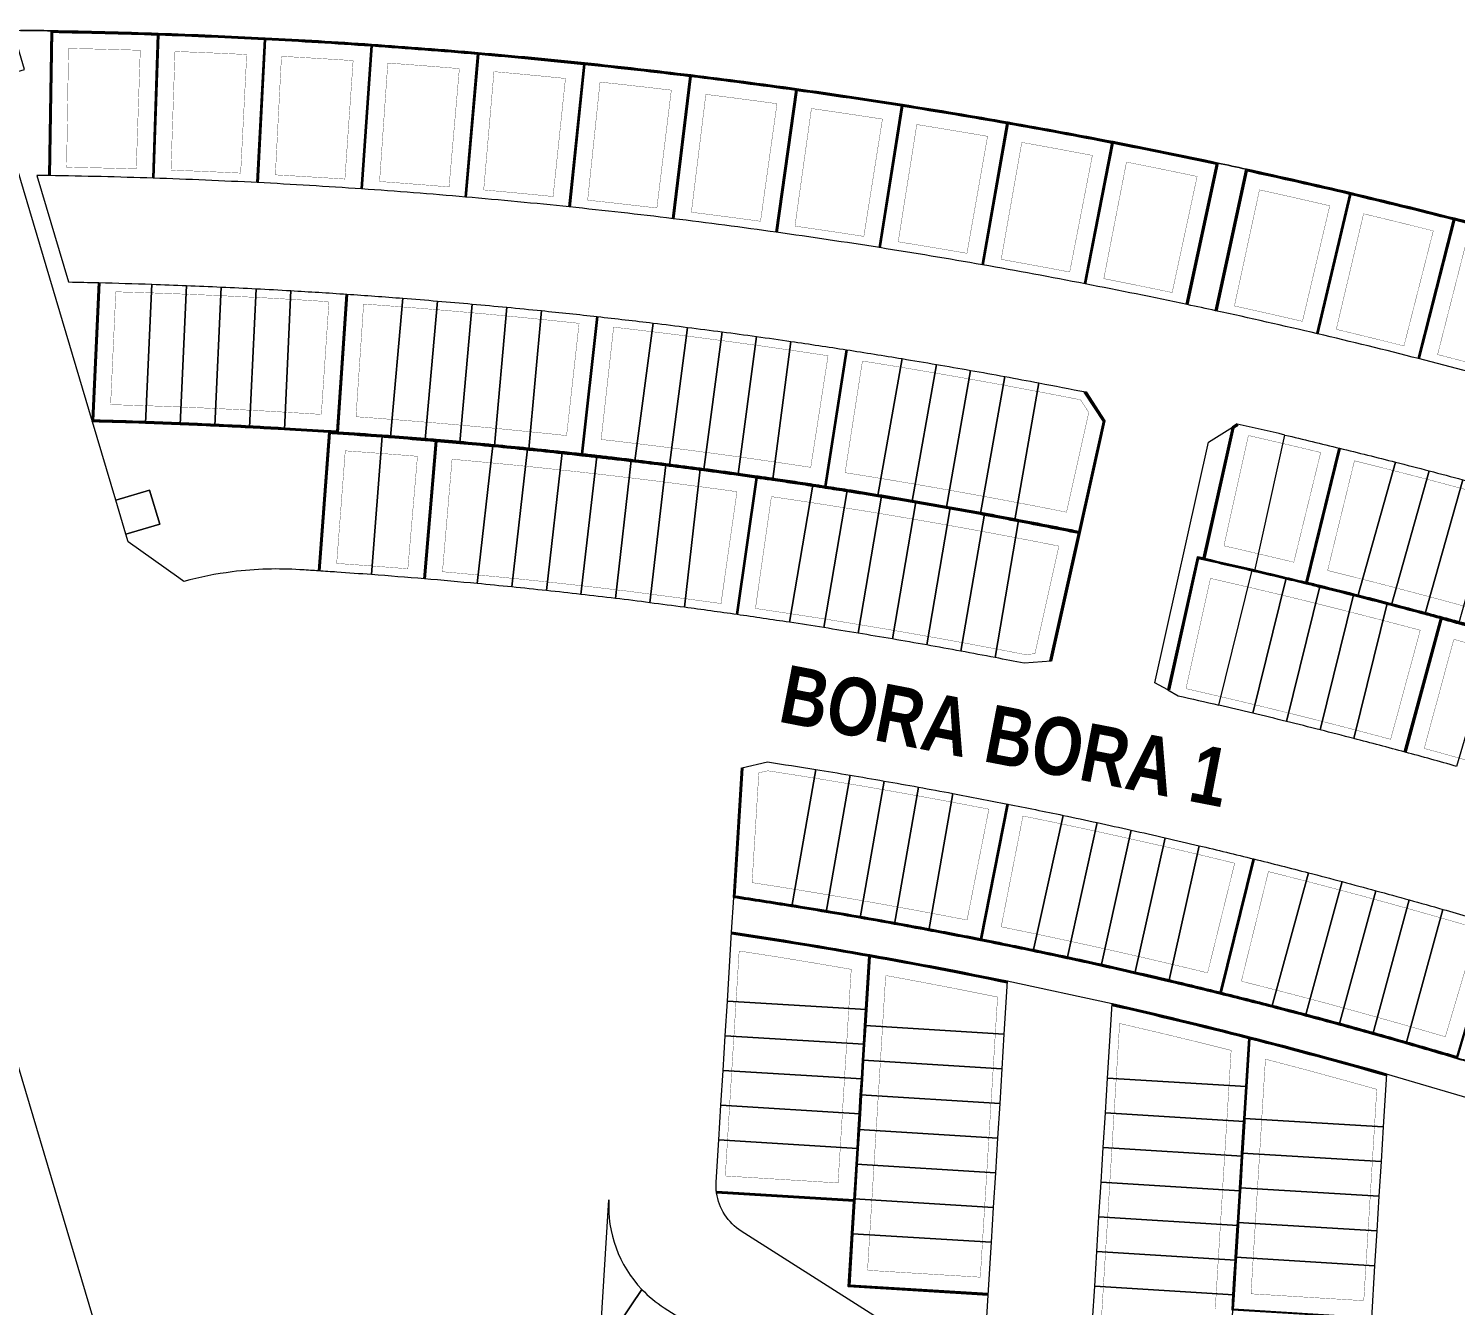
# Model space of a CAD drawing. Header units: centimetres. Extents: x -6122352 to 7132207, y -1694241 to 1947892.
# Drawn here: x 862755 to 1109007, y -446315 to -225873 of the extents above; entities that cross this region are included whole.
import ezdxf

# ---------------------------------------------------------------- set-up
doc = ezdxf.new("R2010")
doc.units = ezdxf.units.CM
doc.header["$MEASUREMENT"] = 0
doc.linetypes.add('XR-AR-END-SETTING OUT PLAN$0$23261-XR-AR-SI-GF$0$HIDDEN', pattern=[0.375, 0.25, -0.125])
for name, color, linetype, lineweight, true_color in [('08-Compound Wall-2', 6, 'Continuous', 25, 0xff00ff), ('23585-XR-AR-DAMAC PLOT LIMITS$0$1-End units', 7, 'Continuous', 5, 0xf8991e), ('23585-XR-AR-DAMAC PLOT LIMITS$0$1-Open Space', 7, 'Continuous', 5, 0x90cf5a), ('23585-XR-AR-DAMAC PLOT LIMITS$0$1-Utility', 7, 'Continuous', 5, 0x8db1ff)]:
    doc.layers.add(name, color=color, linetype=linetype, lineweight=lineweight, true_color=true_color)
for name, color, linetype, lineweight in [('23585-XR-AR-BOUNDARY WALLS AND SETBACKS$0$A-ANNO-TEXT', 3, 'Continuous', 25), ('23585-XR-AR-DAMAC PLOT LIMITS$0$1-LV3', 231, 'Continuous', 5), ('23585-XR-AR-DAMAC PLOT LIMITS$0$1-Mid units', 41, 'Continuous', 5), ('23585-XR-AR-DAMAC PLOT LIMITS$0$1-Retail', 10, 'Continuous', 5), ('A-ANNO-TEXT', 3, 'Continuous', 25)]:
    doc.layers.add(name, color=color, linetype=linetype, lineweight=lineweight)
for name, color, linetype in [('23585-XR-AR-BOUNDARY WALLS AND SETBACKS$0$cluster name', 2, 'Continuous'), ('23585-XR-AR-BOUNDARY WALLS AND SETBACKS$0$setback', 7, 'XR-AR-END-SETTING OUT PLAN$0$23261-XR-AR-SI-GF$0$HIDDEN'), ('@MI-REF LAYER', 7, 'Continuous')]:
    doc.layers.add(name, color=color, linetype=linetype)
doc.styles.add('23585-XR-AR-BOUNDARY WALLS AND SETBACKS$0$Arial', font='arialbd.ttf')

# ---------------------------------------------------------------- blocks, each defined once
blk = doc.blocks.new('23585-XR-AR-BOUNDARY WALLS AND SETBACKS$0$A$Cfa569a08')
at = {"layer": '23585-XR-AR-BOUNDARY WALLS AND SETBACKS$0$cluster name', "style": '23585-XR-AR-BOUNDARY WALLS AND SETBACKS$0$Arial', "width": 0.8}
blk.add_text('BORA BORA 1', height=10, rotation=36.5671, dxfattribs=at).set_placement((497316.43, 2769394.95))
blk = doc.blocks.new('23585-XR-AR-BOUNDARY WALLS AND SETBACKS')
at = {"layer": '08-Compound Wall-2'}
for points in [[(497331.37, 2769539.82, -0.004389), (497346.88, 2769549.79)], [(497345.15, 2769518.96), (497331.56, 2769539.71, -0.004342), (497346.9, 2769549.57), (497360.12, 2769528.58)], [(497316.03, 2769529.59, -0.004389), (497331.37, 2769539.82)], [(497330.17, 2769508.97), (497316.23, 2769529.48, -0.004342), (497331.39, 2769539.6), (497344.98, 2769518.85)], [(497315.3, 2769498.66), (497300.83, 2769519.05, -0.004404), (497316.03, 2769529.59)], [(497315.46, 2769498.78), (497301.11, 2769519, -0.004332), (497316.06, 2769529.37), (497330.01, 2769508.86)], [(497383.76, 2769521.69), (497396.17, 2769501.27, 0.000634), (497394.05, 2769499.97, 0.001526), (497388.93, 2769496.83), (497388.39, 2769496.49, 0.001526), (497383.3, 2769493.31, 0.000784), (497380.7, 2769491.67, 0.000742), (497378.23, 2769490.1, 0.001526), (497373.18, 2769486.86), (497372.54, 2769486.44, 0.001332), (497368.15, 2769483.58), (497367.51, 2769483.17, 0.001526), (497362.5, 2769479.86, 0.000578), (497360.61, 2769478.6), (497347.33, 2769498.47)], [(497281.78, 2769505.28, -0.004404), (497296.75, 2769516.15), (497311.22, 2769495.77)], [(497296.74, 2769485.24), (497281.98, 2769505.18, -0.004332), (497296.7, 2769515.87), (497311.06, 2769495.65)], [(497393.68, 2769471.36), (497380.89, 2769491.55, -0.000758), (497383.41, 2769493.14, -0.001526), (497388.5, 2769496.32), (497389.04, 2769496.66, -0.001526), (497394.15, 2769499.8, -0.000659), (497396.36, 2769501.15, -0.000867), (497399.28, 2769502.91, -0.001468), (497404.23, 2769505.88), (497404.43, 2769506, -0.001468), (497409.4, 2769508.93), (497409.59, 2769509.05, -0.001468), (497414.58, 2769511.95, -0.00101), (497418.02, 2769513.93), (497429.77, 2769493.12)], [(497267.06, 2769494.18, -0.004389), (497281.78, 2769505.28)], [(497282.37, 2769474.41), (497267.26, 2769494.08, -0.004342), (497281.82, 2769505.06), (497296.58, 2769485.13)], [(497332.44, 2769488.15), (497332.28, 2769487.28), (497345.55, 2769468.33, -0.002162), (497352.55, 2769473.15), (497352.92, 2769473.41, -0.001412), (497357.52, 2769476.52, -0.000897), (497360.45, 2769478.49), (497347.17, 2769498.36)], [(497252.54, 2769482.82, -0.004389), (497267.06, 2769494.18)], [(497268.19, 2769463.32), (497252.74, 2769482.72, -0.004342), (497267.1, 2769493.96), (497282.21, 2769474.29)], [(497393.51, 2769471.25), (497380.72, 2769491.44, 0.000717), (497378.34, 2769489.93, 0.001526), (497373.29, 2769486.69), (497372.65, 2769486.27, 0.001332), (497368.26, 2769483.42), (497367.62, 2769483, 0.001526), (497362.62, 2769479.69, 0.000604), (497360.64, 2769478.38, 0.000922), (497357.63, 2769476.36, 0.001412), (497353.03, 2769473.24), (497352.66, 2769472.99, 0.002213), (497345.5, 2769468.05), (497344.81, 2769467.57), (497358.18, 2769448.47)], [(497238.21, 2769471.21, -0.004389), (497252.54, 2769482.82)], [(497254.2, 2769451.99), (497238.42, 2769471.12, -0.004342), (497252.58, 2769482.6), (497268.03, 2769463.2)], [(497446.49, 2769446.87, 0.002512), (497438.62, 2769442.2, 0.002512), (497430.79, 2769437.46, 0.001647), (497425.69, 2769434.31, 0.001647), (497420.6, 2769431.12, 0.001647), (497415.54, 2769427.9, 0.001647), (497410.5, 2769424.65, 0.002526), (497402.81, 2769419.59, 0.002512), (497395.21, 2769414.49, 0.001647), (497390.26, 2769411.1, 0.001647), (497385.33, 2769407.69, 0.001647), (497380.42, 2769404.23, 0.001647), (497375.54, 2769400.75, 0.001144), (497372.16, 2769398.31, 0.001382), (497368.09, 2769395.34, 0.002513), (497360.74, 2769389.89, 0.001647), (497355.95, 2769386.28, 0.001647), (497351.18, 2769382.64, 0.001647), (497346.44, 2769378.96, 0.001647), (497341.72, 2769375.25, 0.002782), (497333.81, 2769368.92), (497318.23, 2769385.06)], [(497310.28, 2769472.49), (497316.27, 2769471.51), (497327.48, 2769455.46, 0.002686), (497318.98, 2769449.19), (497318.44, 2769448.79, 0.001355), (497314.18, 2769445.59), (497313.64, 2769445.19, 0.001355), (497309.4, 2769441.96), (497308.87, 2769441.55, 0.001355), (497304.65, 2769438.3), (497304.12, 2769437.89, 0.001355), (497299.91, 2769434.61), (497299.39, 2769434.19, 0.001355), (497295.2, 2769430.89, 0.000956), (497292.27, 2769428.55), (497277.33, 2769447.2)], [(497224.1, 2769459.35, -0.004389), (497238.21, 2769471.21)], [(497240.42, 2769440.41), (497224.3, 2769459.26, -0.004342), (497238.26, 2769470.99), (497254.05, 2769451.86)], [(497426.18, 2769462.73), (497438.43, 2769442.32, 0.002485), (497430.69, 2769437.63, 0.001647), (497425.58, 2769434.48, 0.001647), (497420.49, 2769431.29, 0.001647), (497415.43, 2769428.07, 0.001647), (497410.39, 2769424.81, 0.002498), (497402.78, 2769419.82), (497389.6, 2769439.63)], [(497210.19, 2769447.24, -0.004389), (497224.1, 2769459.35)], [(497226.84, 2769428.59), (497210.4, 2769447.15, -0.004342), (497224.15, 2769459.13), (497240.27, 2769440.28)], [(497298.26, 2769402.38), (497283.1, 2769420.85), (497283.22, 2769420.95, -0.000646), (497285.18, 2769422.56, -0.00088), (497287.87, 2769424.74, -0.000908), (497290.64, 2769426.99, -0.000545), (497292.31, 2769428.33, -0.000981), (497295.33, 2769430.73, -0.001355), (497299.51, 2769434.04), (497300.04, 2769434.45, -0.001355), (497304.24, 2769437.73), (497304.77, 2769438.14, -0.001355), (497308.99, 2769441.39), (497309.52, 2769441.8, -0.001355), (497313.76, 2769445.03), (497314.3, 2769445.43, -0.001355), (497318.56, 2769448.63), (497319.1, 2769449.03, -0.002685), (497327.59, 2769455.3), (497340.58, 2769436.71)], [(497196.5, 2769434.89, -0.004389), (497210.19, 2769447.24)], [(497213.48, 2769416.54), (497196.71, 2769434.81, -0.004342), (497210.25, 2769447.02), (497226.69, 2769428.46)], [(497277.17, 2769447.08), (497292.11, 2769428.42, 0.00052), (497290.52, 2769427.14, 0.000908), (497287.74, 2769424.9, 0.00088), (497285.05, 2769422.72, 0.000646), (497283.09, 2769421.11), (497282.89, 2769420.94, 0.000815), (497280.42, 2769418.91, 0.001526), (497275.8, 2769415.07), (497275.33, 2769414.67, 0.001368), (497271.21, 2769411.2), (497270.74, 2769410.8, 0.001368), (497266.65, 2769407.31), (497266.17, 2769406.9, 0.000845), (497263.66, 2769404.73, 0.000681), (497261.63, 2769402.98, 0.000626), (497259.78, 2769401.36), (497244.05, 2769419.36)], [(497389.43, 2769439.52), (497402.61, 2769419.71, 0.002485), (497395.1, 2769414.66, 0.001647), (497390.15, 2769411.27, 0.001647), (497385.21, 2769407.85, 0.001647), (497380.31, 2769404.4, 0.001647), (497375.42, 2769400.91, 0.001144), (497372.04, 2769398.47, 0.001355), (497368.05, 2769395.56), (497353.93, 2769414.72)], [(497183.02, 2769422.3, -0.004389), (497196.5, 2769434.89)], [(497200.32, 2769404.25), (497183.23, 2769422.22, -0.004341), (497196.56, 2769434.67), (497213.33, 2769416.4)], [(497391.47, 2769404.65, -0.006745), (497411.69, 2769418.26, -0.00678), (497432.38, 2769431.39)], [(497461.69, 2769401.03), (497444.49, 2769384.43), (497442.73, 2769386.26), (497440.75, 2769388.31), (497438.56, 2769390.58), (497438.21, 2769390.94), (497434.39, 2769394.89), (497434.04, 2769395.26), (497430.23, 2769399.21), (497429.87, 2769399.58), (497426.06, 2769403.53), (497425.71, 2769403.89), (497421.89, 2769407.84), (497421.54, 2769408.21), (497417.73, 2769412.16), (497411.92, 2769418.17, -0.006741), (497432.48, 2769431.22)], [(497169.77, 2769409.48, -0.004389), (497183.02, 2769422.3)], [(497187.39, 2769391.74), (497169.98, 2769409.41, -0.004342), (497183.09, 2769422.09), (497200.18, 2769404.11)], [(497257.28, 2769366.77), (497241.1, 2769384.34, -0.000693), (497243.11, 2769386.19, -0.000319), (497244.04, 2769387.03, -0.001461), (497248.29, 2769390.9), (497248.48, 2769391.07, -0.001462), (497252.76, 2769394.9), (497252.95, 2769395.07, -0.001462), (497257.25, 2769398.88, -0.000875), (497259.84, 2769401.15, -0.000651), (497261.77, 2769402.83, -0.000681), (497263.79, 2769404.58, -0.000845), (497266.31, 2769406.75), (497266.78, 2769407.16, -0.001368), (497270.87, 2769410.65), (497271.34, 2769411.05, -0.001368), (497275.46, 2769414.52), (497275.93, 2769414.92, -0.001526), (497280.54, 2769418.75, -0.00079), (497282.94, 2769420.73), (497298.11, 2769402.26)], [(497243.9, 2769419.23), (497259.63, 2769401.23, 0.000849), (497257.12, 2769399.03, 0.001462), (497252.82, 2769395.22), (497252.63, 2769395.05, 0.001462), (497248.35, 2769391.21), (497248.16, 2769391.04, 0.001461), (497243.9, 2769387.18, 0.000319), (497242.98, 2769386.33, 0.000718), (497240.9, 2769384.42, 0.000488), (497239.48, 2769383.12, 0.001526), (497235.09, 2769379.04, 0.000371), (497234.03, 2769378.04, 0.001938), (497228.49, 2769372.8), (497212, 2769390.1)], [(497391.59, 2769404.49, -0.006727), (497411.75, 2769418.06), (497417.58, 2769412.02), (497421.39, 2769408.07), (497421.75, 2769407.7), (497425.56, 2769403.75), (497425.92, 2769403.39), (497429.73, 2769399.44), (497430.08, 2769399.07), (497433.9, 2769395.12), (497434.25, 2769394.75), (497438.06, 2769390.8), (497438.42, 2769390.44), (497440.61, 2769388.17), (497442.59, 2769386.12), (497444.42, 2769384.22)], [(497353.77, 2769414.6), (497367.89, 2769395.45, 0.002485), (497360.62, 2769390.05, 0.001647), (497355.83, 2769386.44, 0.001647), (497351.06, 2769382.79, 0.001647), (497346.32, 2769379.12, 0.001647), (497341.6, 2769375.41, 0.002731), (497333.83, 2769369.19), (497318.37, 2769385.2)], [(497162.11, 2769365.96), (497143.96, 2769383.15, -0.004389), (497156.75, 2769396.42, -0.004389), (497169.77, 2769409.48)], [(497174.67, 2769378.99), (497156.96, 2769396.36, -0.004342), (497169.84, 2769409.27), (497187.24, 2769391.6)], [(497162.25, 2769366.11), (497144.24, 2769383.15, -0.004318), (497156.82, 2769396.21), (497174.53, 2769378.85)], [(497338, 2769364.59, -0.006667), (497356.96, 2769379.5, -0.006688), (497376.37, 2769393.95)], [(497413.93, 2769355.05), (497396.73, 2769338.45), (497390.52, 2769344.88), (497386.63, 2769348.91), (497386.35, 2769349.2), (497382.18, 2769353.52), (497380.28, 2769355.49), (497378.02, 2769357.83), (497376.11, 2769359.81), (497373.85, 2769362.15), (497371.94, 2769364.12), (497369.68, 2769366.47), (497367.78, 2769368.44), (497365.51, 2769370.78), (497363.61, 2769372.76), (497357.18, 2769379.42, -0.006654), (497376.49, 2769393.79)], [(497211.85, 2769389.96), (497228.27, 2769372.74, 0.000338), (497227.31, 2769371.82, 0.001973), (497221.73, 2769366.43), (497220.94, 2769365.67, 0.001248), (497217.43, 2769362.24, 0.001526), (497213.17, 2769358.02, 0.001526), (497208.93, 2769353.77, 0.001526), (497204.71, 2769349.5, 0.002276), (497198.48, 2769343.08), (497181.68, 2769359.95)], [(497244.01, 2769354.31), (497227.66, 2769371.74, -0.000313), (497228.55, 2769372.59, -0.001964), (497234.16, 2769377.89, -0.000371), (497235.23, 2769378.89, -0.001526), (497239.62, 2769382.98, -0.000463), (497240.96, 2769384.21), (497257.13, 2769366.63)], [(497338.12, 2769364.43, -0.006646), (497357.02, 2769379.3), (497363.46, 2769372.62), (497365.37, 2769370.65), (497367.63, 2769368.3), (497369.54, 2769366.33), (497371.8, 2769363.99), (497373.7, 2769362.01), (497375.97, 2769359.67), (497377.87, 2769357.7), (497380.13, 2769355.35), (497382.04, 2769353.38), (497386.35, 2769348.91), (497369.29, 2769332.44)], [(497227.45, 2769371.67, 0.001973), (497221.87, 2769366.29), (497221.08, 2769365.53, 0.001248), (497217.57, 2769362.1, 0.001526), (497213.31, 2769357.88, 0.001526), (497209.07, 2769353.63, 0.001526), (497204.85, 2769349.36, 0.002327), (497198.48, 2769342.8), (497198.33, 2769342.94), (497181.54, 2769359.81)]]:
    blk.add_lwpolyline(points, format="xyb", dxfattribs=at)
for points in [[(497332.24, 2769488.19), (497332.07, 2769487.24), (497345.38, 2769468.22), (497344.53, 2769467.62), (497358.01, 2769448.36)], [(497310.51, 2769472.66), (497316.38, 2769471.69), (497327.7, 2769455.5), (497340.74, 2769436.83)], [(497243.87, 2769354.17), (497227.45, 2769371.67)], [(497414.07, 2769354.9), (497396.73, 2769338.16), (497390.37, 2769344.75), (497386.49, 2769348.77), (497369.43, 2769332.3)]]:
    blk.add_lwpolyline(points, dxfattribs=at)
at = {"layer": '23585-XR-AR-BOUNDARY WALLS AND SETBACKS$0$setback', "ltscale": 40, "const_width": 0.05}
for points in [[(497346.75, 2769521.8), (497335.52, 2769538.95, -0.002957), (497345.94, 2769545.65), (497356.87, 2769528.3, 0.002928)], [(497331.73, 2769511.84), (497320.2, 2769528.79, -0.002957), (497330.5, 2769535.67), (497341.73, 2769518.52, 0.002928)], [(497316.88, 2769501.61), (497305.02, 2769518.33, -0.00297), (497315.24, 2769525.42), (497326.77, 2769508.47, 0.002929)], [(497382.06, 2769518.9), (497392.19, 2769502.24, 0.001424), (497387.41, 2769499.29), (497386.86, 2769498.95, 0.001526), (497381.76, 2769495.76, 0.000784), (497379.14, 2769494.12, 0.000742), (497376.67, 2769492.54, 0.001526), (497371.61, 2769489.29), (497370.96, 2769488.88, 0.001332), (497366.56, 2769486.01), (497365.92, 2769485.59, 0.001369), (497361.42, 2769482.62), (497350.58, 2769498.83, -0.001724), (497356.37, 2769502.64, -0.00149), (497361.39, 2769505.91, -0.00149), (497366.44, 2769509.14, -0.00149), (497371.5, 2769512.35, -0.00149), (497376.58, 2769515.52, -0.001602)], [(497298.18, 2769488.17), (497285.98, 2769504.65, -0.00297), (497296.05, 2769511.96), (497307.91, 2769495.25, 0.002929)], [(497426.51, 2769492.98, 0.001607), (497421.18, 2769489.87, 0.001564), (497416, 2769486.82, 0.001564), (497410.84, 2769483.73, 0.001564), (497405.71, 2769480.61, 0.001564), (497400.59, 2769477.46, 0.001615), (497395.33, 2769474.17), (497384.89, 2769490.65, -0.000018), (497384.95, 2769490.69, -0.001526), (497390.03, 2769493.86), (497390.57, 2769494.19, -0.001526), (497395.66, 2769497.33, -0.000659), (497397.87, 2769498.67, -0.000867), (497400.78, 2769500.43, -0.001468), (497405.71, 2769503.39), (497405.91, 2769503.5, -0.001468), (497410.86, 2769506.43), (497411.06, 2769506.55, -0.001468), (497416.03, 2769509.44, -0.000265), (497416.93, 2769509.96)], [(497293.36, 2769484.6, 0.002928), (497283.76, 2769477.36), (497271.27, 2769493.62, -0.002957), (497281.16, 2769501.08)], [(497335, 2769488.28), (497346.19, 2769472.3, -0.001455), (497350.92, 2769475.55), (497351.29, 2769475.8, -0.001412), (497355.9, 2769478.93, -0.000162), (497356.43, 2769479.28), (497345.59, 2769495.5, 0.001662), (497340.06, 2769491.75, 0.001525)], [(497269.52, 2769466.3), (497256.76, 2769482.34, -0.002957), (497266.51, 2769489.97), (497279, 2769473.71, 0.002928)], [(497359.95, 2769450.82, -0.00161), (497365.05, 2769454.32, -0.001564), (497370.02, 2769457.7, -0.001564), (497375.02, 2769461.04, -0.001564), (497380.03, 2769464.35, -0.001564), (497385.07, 2769467.63, -0.001606), (497390.26, 2769470.96), (497379.82, 2769487.44, 0.001503), (497374.86, 2769484.25), (497374.22, 2769483.84, 0.001332), (497369.85, 2769480.99), (497369.21, 2769480.57, 0.001526), (497364.22, 2769477.28, 0.000604), (497362.25, 2769475.97, 0.000922), (497359.25, 2769473.95, 0.001412), (497354.67, 2769470.85), (497354.3, 2769470.59, 0.001712), (497348.77, 2769466.79)], [(497255.49, 2769454.99), (497242.44, 2769470.8, -0.002957), (497252.06, 2769478.6), (497264.83, 2769462.56, 0.002928)], [(497313.45, 2769470.66), (497323.56, 2769456.19, 0.00199), (497317.24, 2769451.52), (497316.71, 2769451.12, 0.001355), (497312.43, 2769447.9), (497311.9, 2769447.5, 0.001355), (497307.64, 2769444.26), (497307.11, 2769443.85, 0.001355), (497302.87, 2769440.59), (497302.34, 2769440.18, 0.001355), (497298.12, 2769436.89), (497297.6, 2769436.48, 0.001355), (497293.4, 2769433.16, 0.000221), (497292.72, 2769432.62), (497280.53, 2769447.84, -0.001663), (497285.77, 2769451.99, -0.00149), (497290.5, 2769455.67, -0.00149), (497295.24, 2769459.33, -0.00149), (497300.01, 2769462.96, -0.00149), (497304.8, 2769466.56, -0.001886), (497310.89, 2769471.08), (497313.45, 2769470.66)], [(497241.65, 2769443.43), (497228.33, 2769459.01, -0.002957), (497237.81, 2769466.98), (497250.86, 2769451.17, 0.002928)], [(497424.46, 2769459.95), (497434.5, 2769443.23, 0.001691), (497429.22, 2769440.02, 0.001647), (497424.1, 2769436.85, 0.001647), (497419, 2769433.66, 0.001647), (497413.92, 2769430.43, 0.001647), (497408.86, 2769427.16, 0.001705), (497403.65, 2769423.75), (497392.85, 2769439.98, -0.001811), (497398.5, 2769443.68, -0.001605), (497403.54, 2769446.93, -0.001605), (497408.59, 2769450.15, -0.001605), (497413.67, 2769453.33, -0.001605), (497418.76, 2769456.48, -0.001789)], [(497228.02, 2769431.64), (497214.43, 2769446.98, -0.002957), (497223.77, 2769455.11), (497237.09, 2769439.53, 0.002928)], [(497299.56, 2769405.38), (497287.18, 2769420.45, -0.000826), (497289.69, 2769422.49, -0.000908), (497292.46, 2769424.73, -0.000545), (497294.13, 2769426.06, -0.000981), (497297.13, 2769428.46, -0.001355), (497301.3, 2769431.76), (497301.83, 2769432.17, -0.001355), (497306.02, 2769435.44), (497306.55, 2769435.85, -0.001355), (497310.75, 2769439.09), (497311.29, 2769439.5, -0.001355), (497315.51, 2769442.71), (497316.05, 2769443.12, -0.001355), (497320.29, 2769446.31), (497320.83, 2769446.71, -0.001955), (497326.99, 2769451.27), (497337.9, 2769435.66), (497336.82, 2769434.29, 0.001286), (497332.85, 2769431.35, 0.001564), (497328.04, 2769427.74, 0.001564), (497323.26, 2769424.1, 0.001564), (497318.5, 2769420.44, 0.001564), (497313.76, 2769416.74, 0.001564), (497309.04, 2769413.02, 0.001564), (497304.35, 2769409.26, 0.001605)], [(497214.6, 2769419.6), (497200.74, 2769434.7, -0.002957), (497209.94, 2769443), (497223.53, 2769427.66, 0.002928)], [(497275.85, 2769444.09), (497288.04, 2769428.87, 0.000692), (497285.91, 2769427.15, 0.00088), (497283.22, 2769424.96, 0.000646), (497281.25, 2769423.35), (497281.05, 2769423.19, 0.000815), (497278.57, 2769421.14, 0.001526), (497273.94, 2769417.29), (497273.46, 2769416.89, 0.001368), (497269.34, 2769413.42), (497268.86, 2769413.01, 0.001368), (497264.76, 2769409.51), (497264.28, 2769409.1, 0.000845), (497261.76, 2769406.93, 0.000571), (497260.06, 2769405.45), (497247.22, 2769420.13, -0.001661), (497252.28, 2769424.5, -0.00149), (497256.84, 2769428.38, -0.00149), (497261.42, 2769432.24, -0.00149), (497266.03, 2769436.07, -0.00149), (497270.66, 2769439.88, -0.001662)], [(497387.85, 2769436.66), (497398.65, 2769420.43, 0.001691), (497393.53, 2769416.97, 0.001647), (497388.56, 2769413.58, 0.001647), (497383.61, 2769410.14, 0.001647), (497378.69, 2769406.68, 0.001647), (497373.79, 2769403.19, 0.001144), (497370.4, 2769400.74, 0.000563), (497368.73, 2769399.53), (497357.16, 2769415.22, -0.001821), (497362.67, 2769419.21, -0.001605), (497367.55, 2769422.69, -0.001605), (497372.45, 2769426.13, -0.001605), (497377.37, 2769429.55, -0.001605), (497382.31, 2769432.93, -0.001789), (497387.85, 2769436.66, -0.001789)], [(497210.18, 2769415.54, 0.002928), (497201.39, 2769407.33), (497187.27, 2769422.19, -0.002957), (497196.32, 2769430.65), (497210.18, 2769415.54)], [(497458.59, 2769402.08), (497444.57, 2769388.53), (497442.84, 2769390.32), (497440.65, 2769392.59), (497440.29, 2769392.96), (497436.48, 2769396.91), (497436.13, 2769397.27), (497432.31, 2769401.22), (497431.96, 2769401.59), (497428.15, 2769405.54), (497427.79, 2769405.91), (497423.98, 2769409.86), (497423.62, 2769410.22), (497419.81, 2769414.17), (497416.38, 2769417.73, -0.005528), (497433.2, 2769428.38), (497437.65, 2769423.77), (497441.82, 2769419.45), (497445.99, 2769415.13), (497450.16, 2769410.82), (497454.32, 2769406.5), (497458.59, 2769402.08)], [(497188.4, 2769394.84), (497174.02, 2769409.44, -0.002957), (497182.92, 2769418.06), (497197.04, 2769403.2, 0.002928)], [(497242.71, 2769416.18), (497255.54, 2769401.5, 0.000114), (497255.2, 2769401.21, 0.001462), (497250.89, 2769397.38), (497250.7, 2769397.21, 0.001462), (497246.41, 2769393.37), (497246.22, 2769393.2, 0.001461), (497241.95, 2769389.32, 0.000319), (497241.02, 2769388.47, 0.000718), (497238.93, 2769386.56, 0.000488), (497237.52, 2769385.25, 0.001526), (497233.11, 2769381.15, 0.000371), (497232.04, 2769380.15, 0.001203), (497228.59, 2769376.9), (497215.13, 2769391.01, -0.001661), (497220, 2769395.59, -0.00149), (497224.39, 2769399.67, -0.00149), (497228.8, 2769403.72, -0.00149), (497233.24, 2769407.75, -0.00149), (497237.7, 2769411.75, -0.001664)], [(497258.4, 2769369.83), (497245.2, 2769384.17, -0.000273), (497245.99, 2769384.89, -0.001461), (497250.24, 2769388.74), (497250.42, 2769388.91, -0.001462), (497254.69, 2769392.74), (497254.88, 2769392.91, -0.001462), (497259.17, 2769396.7, -0.000875), (497261.74, 2769398.96, -0.000651), (497263.67, 2769400.64, -0.000681), (497265.68, 2769402.39, -0.000845), (497268.19, 2769404.55), (497268.67, 2769404.96, -0.001368), (497272.74, 2769408.44), (497273.22, 2769408.84, -0.001368), (497277.32, 2769412.29), (497277.79, 2769412.69, -0.001526), (497282.39, 2769416.52, -0.00005), (497282.54, 2769416.64), (497294.92, 2769401.57, 0.001605), (497290.18, 2769397.63, 0.001562), (497285.59, 2769393.76, 0.006276), (497280.99, 2769389.87, 0.001572), (497276.45, 2769385.95, 0.001573), (497271.93, 2769381.99, 0.001573), (497267.43, 2769378, 0.001573), (497262.96, 2769373.98, 0.001614)], [(497175.63, 2769382.11), (497160.99, 2769396.46, -0.002957), (497169.74, 2769405.23), (497184.13, 2769390.63, 0.002928)], [(497163.09, 2769369.17), (497148.2, 2769383.26, -0.002957), (497156.79, 2769392.18), (497171.43, 2769377.83, 0.002928)], [(497410.9, 2769356.02), (497396.88, 2769342.47), (497392.6, 2769346.9), (497388.72, 2769350.92), (497388.44, 2769351.21), (497384.27, 2769355.53), (497382.36, 2769357.51), (497380.1, 2769359.85), (497378.2, 2769361.82), (497375.94, 2769364.16), (497374.03, 2769366.14), (497371.77, 2769368.48), (497369.86, 2769370.46), (497367.6, 2769372.8), (497365.69, 2769374.77), (497361.46, 2769379.16, -0.005453), (497377.25, 2769390.88), (497381.63, 2769386.34), (497385.8, 2769382.03), (497389.96, 2769377.71), (497394.13, 2769373.39), (497398.3, 2769369.08), (497402.47, 2769364.76), (497406.63, 2769360.44), (497410.9, 2769356.02)], [(497210.79, 2769386.87), (497224.25, 2769372.76, 0.001576), (497219.78, 2769368.44), (497218.99, 2769367.68, 0.001248), (497215.47, 2769364.24, 0.001526), (497211.19, 2769360, 0.001526), (497206.94, 2769355.75, 0.001526), (497202.71, 2769351.46, 0.00155), (497198.45, 2769347.08), (497184.69, 2769360.9, -0.001534), (497188.99, 2769365.32, -0.00149), (497193.2, 2769369.58, -0.00149), (497197.43, 2769373.82, -0.00149), (497201.69, 2769378.04, -0.00149), (497205.98, 2769382.23, -0.001664)], [(497245.01, 2769357.34), (497231.68, 2769371.56, -0.001569), (497236.15, 2769375.78, -0.000371), (497237.21, 2769376.77, -0.001249), (497240.79, 2769380.11), (497253.99, 2769365.77, 0.001614), (497249.48, 2769361.56, 0.001573), (497245.11, 2769357.43, 0.000036)], [(497341.26, 2769363.37, -0.005435), (497356.66, 2769375.49), (497361.38, 2769370.6), (497363.28, 2769368.63), (497365.55, 2769366.29), (497367.45, 2769364.31), (497369.71, 2769361.97), (497371.62, 2769360), (497373.88, 2769357.65), (497375.79, 2769355.68), (497378.05, 2769353.34), (497379.95, 2769351.36), (497382.32, 2769348.91), (497368.29, 2769335.37), (497364.02, 2769339.79), (497359.85, 2769344.11), (497355.68, 2769348.43), (497351.52, 2769352.74), (497347.35, 2769357.06)]]:
    blk.add_lwpolyline(points, format="xyb", close=True, dxfattribs=at)
for points in [[(497430.64, 2769366.25), (497426.47, 2769370.56), (497422.3, 2769374.88), (497418.14, 2769379.2), (497413.97, 2769383.51), (497409.8, 2769387.83), (497405.63, 2769392.15), (497401.47, 2769396.46), (497394.84, 2769403.33, -0.005498), (497411.26, 2769414.39), (497415.5, 2769410.01), (497419.31, 2769406.06), (497419.66, 2769405.69), (497423.48, 2769401.74), (497423.83, 2769401.37), (497427.64, 2769397.42), (497428, 2769397.06), (497431.81, 2769393.11), (497432.16, 2769392.74), (497435.98, 2769388.79), (497436.33, 2769388.42), (497438.52, 2769386.16), (497440.5, 2769384.11), (497442.33, 2769382.21)], [(497320.87, 2769386.65), (497321.67, 2769388.03, -0.002173), (497328.01, 2769393.09, -0.001605), (497332.72, 2769396.79, -0.001605), (497337.46, 2769400.46, -0.001605), (497342.22, 2769404.1, -0.001605), (497347, 2769407.71, -0.001779), (497352.32, 2769411.68), (497363.89, 2769395.98, 0.00169), (497358.94, 2769392.29, 0.001647), (497354.14, 2769388.67, 0.001647), (497349.35, 2769385.01, 0.001647), (497344.6, 2769381.32, 0.001647), (497339.86, 2769377.6, 0.002029), (497334.07, 2769372.98), (497320.87, 2769386.65)]]:
    blk.add_lwpolyline(points, format="xyb", dxfattribs=at)
at = {"layer": '23585-XR-AR-BOUNDARY WALLS AND SETBACKS$0$A-ANNO-TEXT'}
blk.add_blockref('23585-XR-AR-BOUNDARY WALLS AND SETBACKS$0$A$Cfa569a08', (0, 0), dxfattribs=at)
blk = doc.blocks.new('A$C9d9485f6')
at = {"layer": 'A-ANNO-TEXT', "rotation": 312.4881850805905}
blk.add_blockref('23585-XR-AR-BOUNDARY WALLS AND SETBACKS', (-2377088.53, -1504219.25), dxfattribs=at)
blk = doc.blocks.new('23585-XR-AR-DAMAC PLOT LIMITS')
at = {"layer": '23585-XR-AR-DAMAC PLOT LIMITS$0$1-End units', "color": 251, "true_color": 0x636466}
for points in [[(497368.21, 2769483.5), (497367.57, 2769483.08, 0.001526), (497362.56, 2769479.78, 0.000604), (497360.59, 2769478.46), (497347.25, 2769498.41, -0.002469), (497355.55, 2769503.9)], [(497360.59, 2769478.46, 0.000922), (497357.57, 2769476.44, 0.001412), (497352.98, 2769473.32), (497339.21, 2769492.99, -0.002408), (497347.25, 2769498.41)], [(497401.38, 2769476.19, 0.002396), (497393.59, 2769471.31), (497380.75, 2769491.58, -0.000784), (497383.36, 2769493.23, -0.001526), (497388.44, 2769496.4), (497388.99, 2769496.74)], [(497339.21, 2769492.99, 0.002102), (497332.24, 2769488.19), (497332.07, 2769487.24), (497345.44, 2769468.13, -0.002213), (497352.61, 2769473.07), (497352.98, 2769473.32)], [(497393.59, 2769471.31, 0.002387), (497385.88, 2769466.37), (497372.59, 2769486.36), (497373.24, 2769486.77, -0.001526), (497378.29, 2769490.02, -0.000742), (497380.75, 2769491.58)], [(497316.38, 2769471.69), (497327.7, 2769455.5, 0.002736), (497319.04, 2769449.11), (497318.5, 2769448.71), (497303.9, 2769467.76, -0.002042), (497310.51, 2769472.66)], [(497352.61, 2769473.07, 0.002213), (497345.44, 2769468.13), (497344.58, 2769467.54), (497358.01, 2769448.36), (497359.96, 2769449, -0.001877), (497365.89, 2769453.08)], [(497438.62, 2769442.2, 0.002512), (497430.79, 2769437.46), (497417.98, 2769457.76, -0.002592), (497426.26, 2769462.78)], [(497333.75, 2769430.14), (497319.04, 2769449.11, -0.002736), (497327.7, 2769455.5), (497340.74, 2769436.83), (497337.87, 2769433.2, 0.001339)], [(497299.45, 2769434.12, 0.001355), (497295.27, 2769430.81, 0.000981), (497292.25, 2769428.41), (497277.25, 2769447.14, -0.002408), (497284.85, 2769453.17)], [(497292.25, 2769428.41, 0.000545), (497290.58, 2769427.06, 0.000908), (497287.8, 2769424.82, 0.00088), (497285.12, 2769422.64), (497269.71, 2769441.04, -0.002408), (497277.25, 2769447.14)], [(497410.5, 2769424.65, 0.002526), (497402.81, 2769419.59), (497389.51, 2769439.58, -0.002615), (497397.68, 2769444.94)], [(497402.81, 2769419.59, 0.002512), (497395.21, 2769414.49), (497381.47, 2769434.17, -0.002593), (497389.51, 2769439.58)], [(497438.73, 2769424.81), (497421.47, 2769408.14), (497417.65, 2769412.09), (497411.69, 2769418.26, -0.00678), (497432.38, 2769431.39)], [(497266.71, 2769407.23), (497266.24, 2769406.83, 0.000845), (497263.72, 2769404.66, 0.000681), (497261.7, 2769402.91, 0.000651), (497259.77, 2769401.22), (497243.97, 2769419.29, -0.002407), (497251.3, 2769425.64)], [(497305.29, 2769408.09, 0.002386), (497298.19, 2769402.32), (497282.95, 2769420.87), (497283.15, 2769421.03, -0.000646), (497285.12, 2769422.64, -0.00088), (497287.8, 2769424.82, -0.000908), (497290.58, 2769427.06)], [(497298.19, 2769402.32, 0.002386), (497291.14, 2769396.48), (497275.39, 2769414.59), (497275.87, 2769414.99, -0.001526), (497280.48, 2769418.83, -0.000815), (497282.95, 2769420.87)], [(497259.77, 2769401.22, 0.000875), (497257.18, 2769398.95, 0.001462), (497252.88, 2769395.14), (497236.7, 2769412.87, -0.00241), (497243.97, 2769419.29)], [(497375.54, 2769400.75, 0.001144), (497372.16, 2769398.31, 0.001382), (497368.09, 2769395.34), (497353.85, 2769414.66, -0.002626), (497361.79, 2769420.43)], [(497417.65, 2769412.09), (497400.39, 2769395.42), (497391.47, 2769404.65, -0.006745), (497411.69, 2769418.26)], [(497368.09, 2769395.34, 0.002513), (497360.74, 2769389.89), (497346.1, 2769408.91, -0.002582), (497353.85, 2769414.66)], [(497235.16, 2769378.96, 0.000371), (497234.09, 2769377.97, 0.001964), (497228.48, 2769372.66), (497211.92, 2769390.03, -0.002407), (497218.97, 2769396.69)], [(497341.72, 2769375.25, 0.002782), (497333.81, 2769368.92), (497318.23, 2769385.06), (497320.51, 2769389.03, -0.002249), (497327.08, 2769394.27)], [(497382.71, 2769387.38), (497365.44, 2769370.71), (497363.54, 2769372.69), (497356.96, 2769379.5, -0.006688), (497376.37, 2769393.95)], [(497263.96, 2769372.87, 0.002399), (497257.2, 2769366.7), (497240.96, 2769384.35, -0.000718), (497243.04, 2769386.26, -0.000319), (497243.97, 2769387.11, -0.001461), (497248.23, 2769390.97)], [(497228.48, 2769372.66, 0.000363), (497227.45, 2769371.67, 0.001973), (497221.87, 2769366.29), (497204.93, 2769383.3, -0.002409), (497211.92, 2769390.03)], [(497257.2, 2769366.7, 0.002399), (497250.51, 2769360.47), (497234.09, 2769377.97, -0.000371), (497235.16, 2769378.96, -0.001526), (497239.55, 2769383.05, -0.000488), (497240.96, 2769384.35)], [(497363.54, 2769372.69), (497346.27, 2769356.02), (497338, 2769364.59, -0.006667), (497356.96, 2769379.5)], [(497250.51, 2769360.47, 0.001573), (497246.15, 2769356.35, 0.000826), (497243.87, 2769354.17), (497227.45, 2769371.67, -0.000363), (497228.48, 2769372.66, -0.001964), (497234.09, 2769377.97)], [(497204.85, 2769349.36, 0.002327), (497198.48, 2769342.8), (497198.33, 2769342.94), (497181.54, 2769359.81, -0.002272), (497187.92, 2769366.37)], [(497382.11, 2769353.45), (497386.28, 2769349.13), (497386.56, 2769348.84), (497369.43, 2769332.3, -0.049772), (497368.01, 2769333.5), (497362.94, 2769338.75), (497380.21, 2769355.42)]]:
    blk.add_lwpolyline(points, format="xyb", close=True, dxfattribs=at)
for points in [[(497461.76, 2769400.96), (497444.49, 2769384.29), (497442.66, 2769386.19), (497440.68, 2769388.24), (497438.49, 2769390.51), (497438.14, 2769390.87), (497455.4, 2769407.54)], [(497414.07, 2769354.9), (497396.8, 2769338.23), (497390.45, 2769344.81), (497407.71, 2769361.48)]]:
    blk.add_lwpolyline(points, close=True, dxfattribs=at)
at = {"layer": '23585-XR-AR-DAMAC PLOT LIMITS$0$1-LV3', "color": 251, "true_color": 0x636466}
for points in [[(497360.21, 2769528.64, 0.004389), (497345.06, 2769518.91), (497331.37, 2769539.82, -0.004389), (497346.88, 2769549.79)], [(497345.06, 2769518.91, 0.004389), (497330.09, 2769508.92), (497316.03, 2769529.59, -0.004389), (497331.37, 2769539.82)], [(497330.09, 2769508.92, 0.004389), (497315.3, 2769498.66), (497300.83, 2769519.05, -0.004404), (497316.03, 2769529.59)], [(497311.22, 2769495.77, 0.004389), (497296.66, 2769485.18), (497281.78, 2769505.28, -0.004404), (497296.75, 2769516.15)], [(497296.66, 2769485.18, 0.004389), (497282.29, 2769474.35), (497267.06, 2769494.18, -0.004389), (497281.78, 2769505.28)], [(497282.29, 2769474.35, 0.004389), (497268.11, 2769463.26), (497252.54, 2769482.82, -0.004389), (497267.06, 2769494.18)], [(497268.11, 2769463.26, 0.004389), (497254.13, 2769451.92), (497238.21, 2769471.21, -0.004389), (497252.54, 2769482.82)], [(497254.13, 2769451.92, 0.004389), (497240.34, 2769440.35), (497224.1, 2769459.35, -0.004389), (497238.21, 2769471.21)], [(497240.34, 2769440.35, 0.004389), (497226.77, 2769428.53), (497210.19, 2769447.24, -0.004389), (497224.1, 2769459.35)], [(497226.77, 2769428.53, 0.004389), (497213.4, 2769416.47), (497196.5, 2769434.89, -0.004389), (497210.19, 2769447.24)], [(497213.4, 2769416.47, 0.004389), (497200.25, 2769404.18), (497183.02, 2769422.3, -0.004389), (497196.5, 2769434.89)], [(497200.25, 2769404.18, 0.004389), (497187.31, 2769391.67), (497169.77, 2769409.48, -0.004389), (497183.02, 2769422.3)], [(497187.31, 2769391.67, 0.004389), (497174.6, 2769378.92), (497156.75, 2769396.42, -0.004389), (497169.77, 2769409.48)], [(497174.6, 2769378.92, 0.004389), (497162.11, 2769365.96), (497143.96, 2769383.15, -0.004389), (497156.75, 2769396.42)]]:
    blk.add_lwpolyline(points, format="xyb", close=True, dxfattribs=at)
at = {"layer": '23585-XR-AR-DAMAC PLOT LIMITS$0$1-Mid units', "color": 251, "true_color": 0x636466}
for points in [[(497383.36, 2769493.23, 0.000784), (497380.75, 2769491.58, 0.000742), (497378.29, 2769490.02), (497365.63, 2769510.41, -0.00149), (497370.7, 2769513.62)], [(497378.29, 2769490.02, 0.001526), (497373.24, 2769486.77), (497360.58, 2769507.17, -0.00149), (497365.63, 2769510.41)], [(497373.24, 2769486.77), (497372.59, 2769486.36, 0.001332), (497368.21, 2769483.5), (497355.55, 2769503.9, -0.00149), (497360.58, 2769507.17)], [(497385.88, 2769466.37, 0.001564), (497380.85, 2769463.09), (497367.57, 2769483.08), (497368.21, 2769483.5, -0.001332), (497372.59, 2769486.36)], [(497380.85, 2769463.09, 0.001564), (497375.85, 2769459.79), (497362.56, 2769479.78, -0.001526), (497367.57, 2769483.08)], [(497375.85, 2769459.79, 0.001564), (497370.86, 2769456.45), (497357.57, 2769476.44, -0.000922), (497360.59, 2769478.46, -0.000604), (497362.56, 2769479.78)], [(497370.86, 2769456.45, 0.001564), (497365.89, 2769453.08), (497352.61, 2769473.07), (497352.98, 2769473.32, -0.001412), (497357.57, 2769476.44)], [(497318.5, 2769448.71, 0.001355), (497314.24, 2769445.51), (497313.7, 2769445.11), (497299.1, 2769464.16, -0.00149), (497303.9, 2769467.76)], [(497313.7, 2769445.11, 0.001355), (497309.46, 2769441.88), (497308.93, 2769441.47), (497294.33, 2769460.52, -0.00149), (497299.1, 2769464.16)], [(497308.93, 2769441.47, 0.001355), (497304.71, 2769438.22), (497304.18, 2769437.81), (497289.58, 2769456.86, -0.00149), (497294.33, 2769460.52)], [(497430.79, 2769437.46, 0.001647), (497425.69, 2769434.31), (497412.87, 2769454.6, -0.001605), (497417.98, 2769457.76)], [(497304.18, 2769437.81, 0.001355), (497299.98, 2769434.53), (497299.45, 2769434.12), (497284.85, 2769453.17, -0.00149), (497289.58, 2769456.86)], [(497425.69, 2769434.31, 0.001647), (497420.6, 2769431.12), (497407.79, 2769451.41, -0.001605), (497412.87, 2769454.6)], [(497420.6, 2769431.12, 0.001647), (497415.54, 2769427.9), (497402.73, 2769448.19, -0.001605), (497407.79, 2769451.41)], [(497333.75, 2769430.14, 0.001564), (497328.95, 2769426.54), (497314.24, 2769445.51, -0.001355), (497318.5, 2769448.71), (497319.04, 2769449.11)], [(497415.54, 2769427.9, 0.001647), (497410.5, 2769424.65), (497397.68, 2769444.94, -0.001605), (497402.73, 2769448.19)], [(497328.95, 2769426.54, 0.001564), (497324.17, 2769422.91), (497309.46, 2769441.88, -0.001355), (497313.7, 2769445.11), (497314.24, 2769445.51)], [(497285.12, 2769422.64, 0.000646), (497283.15, 2769421.03), (497282.95, 2769420.87, 0.000815), (497280.48, 2769418.83), (497265.07, 2769437.23, -0.00149), (497269.71, 2769441.04)], [(497324.17, 2769422.91, 0.001564), (497319.41, 2769419.25), (497304.71, 2769438.22, -0.001355), (497308.93, 2769441.47), (497309.46, 2769441.88)], [(497319.41, 2769419.25, 0.001564), (497314.68, 2769415.56), (497299.98, 2769434.53, -0.001355), (497304.18, 2769437.81), (497304.71, 2769438.22)], [(497280.48, 2769418.83, 0.001526), (497275.87, 2769414.99), (497260.46, 2769433.39, -0.00149), (497265.07, 2769437.23)], [(497275.87, 2769414.99), (497275.39, 2769414.59, 0.001368), (497271.28, 2769411.13), (497255.87, 2769429.53, -0.00149), (497260.46, 2769433.39)], [(497314.68, 2769415.56, 0.001564), (497309.97, 2769411.84), (497295.27, 2769430.81, -0.001355), (497299.45, 2769434.12), (497299.98, 2769434.53)], [(497395.21, 2769414.49, 0.001647), (497390.26, 2769411.1), (497376.52, 2769430.78, -0.001605), (497381.47, 2769434.17)], [(497309.97, 2769411.84, 0.001564), (497305.29, 2769408.09), (497290.58, 2769427.06, -0.000545), (497292.25, 2769428.41, -0.000981), (497295.27, 2769430.81)], [(497390.26, 2769411.1, 0.001647), (497385.33, 2769407.69), (497371.59, 2769427.36, -0.001605), (497376.52, 2769430.78)], [(497271.28, 2769411.13), (497270.8, 2769410.73, 0.001368), (497266.71, 2769407.23), (497251.3, 2769425.64, -0.00149), (497255.87, 2769429.53)], [(497385.33, 2769407.69, 0.001647), (497380.42, 2769404.23), (497366.68, 2769423.91, -0.001605), (497371.59, 2769427.36)], [(497380.42, 2769404.23, 0.001647), (497375.54, 2769400.75), (497361.79, 2769420.43, -0.001605), (497366.68, 2769423.91)], [(497291.14, 2769396.48, 0.001564), (497286.55, 2769392.61), (497270.8, 2769410.73), (497271.28, 2769411.13, -0.001368), (497275.39, 2769414.59)], [(497252.88, 2769395.14), (497252.69, 2769394.98, 0.001462), (497248.41, 2769391.14), (497232.23, 2769408.86, -0.00149), (497236.7, 2769412.87)], [(497286.55, 2769392.61, 0.006291), (497281.97, 2769388.74), (497266.24, 2769406.83), (497266.71, 2769407.23, -0.001368), (497270.8, 2769410.73)], [(497248.41, 2769391.14), (497248.23, 2769390.97, 0.001461), (497243.97, 2769387.11), (497227.79, 2769404.83, -0.00149), (497232.23, 2769408.86)], [(497360.74, 2769389.89, 0.001647), (497355.95, 2769386.28), (497341.31, 2769405.3, -0.001605), (497346.1, 2769408.91)], [(497281.97, 2769388.74, 0.001573), (497277.43, 2769384.81), (497261.7, 2769402.91, -0.000681), (497263.72, 2769404.66, -0.000845), (497266.24, 2769406.83)], [(497243.97, 2769387.11, 0.000319), (497243.04, 2769386.26, 0.000718), (497240.96, 2769384.35, 0.000488), (497239.55, 2769383.05), (497223.37, 2769400.77, -0.00149), (497227.79, 2769404.83)], [(497355.95, 2769386.28, 0.001647), (497351.18, 2769382.64), (497336.54, 2769401.65, -0.001605), (497341.31, 2769405.3)], [(497277.43, 2769384.81, 0.001573), (497272.92, 2769380.86), (497257.18, 2769398.95, -0.000875), (497259.77, 2769401.22, -0.000651), (497261.7, 2769402.91)], [(497351.18, 2769382.64, 0.001647), (497346.44, 2769378.96), (497331.8, 2769397.98, -0.001605), (497336.54, 2769401.65)], [(497239.55, 2769383.05, 0.001526), (497235.16, 2769378.96), (497218.97, 2769396.69, -0.00149), (497223.37, 2769400.77)], [(497272.92, 2769380.86, 0.001573), (497268.43, 2769376.88), (497252.69, 2769394.98), (497252.88, 2769395.14, -0.001462), (497257.18, 2769398.95)], [(497346.44, 2769378.96, 0.001647), (497341.72, 2769375.25), (497327.08, 2769394.27, -0.001605), (497331.8, 2769397.98)], [(497268.43, 2769376.88, 0.001573), (497263.96, 2769372.87), (497248.23, 2769390.97), (497248.41, 2769391.14, -0.001462), (497252.69, 2769394.98)], [(497221.87, 2769366.29), (497221.08, 2769365.53, 0.001248), (497217.57, 2769362.1), (497200.64, 2769379.11, -0.00149), (497204.93, 2769383.3)], [(497217.57, 2769362.1, 0.001526), (497213.31, 2769357.88), (497196.38, 2769374.89, -0.00149), (497200.64, 2769379.11)], [(497213.31, 2769357.88, 0.001526), (497209.07, 2769353.63), (497192.14, 2769370.64, -0.00149), (497196.38, 2769374.89)], [(497209.07, 2769353.63, 0.001526), (497204.85, 2769349.36), (497187.92, 2769366.37, -0.00149), (497192.14, 2769370.64)]]:
    blk.add_lwpolyline(points, format="xyb", close=True, dxfattribs=at)
for points in [[(497442.9, 2769420.49), (497425.63, 2769403.82), (497421.82, 2769407.77), (497421.47, 2769408.14), (497438.73, 2769424.81)], [(497447.07, 2769416.18), (497429.8, 2769399.51), (497425.99, 2769403.46), (497425.63, 2769403.82), (497442.9, 2769420.49)], [(497451.23, 2769411.86), (497433.97, 2769395.19), (497430.16, 2769399.14), (497429.8, 2769399.51), (497447.07, 2769416.18)], [(497421.47, 2769408.14), (497421.82, 2769407.77), (497404.55, 2769391.1), (497400.39, 2769395.42), (497417.65, 2769412.09)], [(497455.4, 2769407.54), (497438.14, 2769390.87), (497434.32, 2769394.82), (497433.97, 2769395.19), (497451.23, 2769411.86)], [(497425.63, 2769403.82), (497425.99, 2769403.46), (497408.72, 2769386.79), (497404.55, 2769391.1), (497421.82, 2769407.77)], [(497429.8, 2769399.51), (497430.16, 2769399.14), (497412.89, 2769382.47), (497408.72, 2769386.79), (497425.99, 2769403.46)], [(497433.97, 2769395.19), (497434.32, 2769394.82), (497417.06, 2769378.15), (497412.89, 2769382.47), (497430.16, 2769399.14)], [(497438.14, 2769390.87), (497438.49, 2769390.51), (497421.22, 2769373.84), (497417.06, 2769378.15), (497434.32, 2769394.82)], [(497442.66, 2769386.19), (497425.39, 2769369.52), (497421.22, 2769373.84), (497438.49, 2769390.51), (497440.68, 2769388.24)], [(497386.88, 2769383.07), (497369.61, 2769366.4), (497367.7, 2769368.37), (497365.44, 2769370.71), (497382.71, 2769387.38)], [(497444.49, 2769384.29), (497446.82, 2769381.87), (497429.56, 2769365.2), (497425.39, 2769369.52), (497442.66, 2769386.19)], [(497391.04, 2769378.75), (497373.78, 2769362.08), (497371.87, 2769364.06), (497369.61, 2769366.4), (497386.88, 2769383.07)], [(497395.21, 2769374.43), (497377.94, 2769357.76), (497376.04, 2769359.74), (497373.78, 2769362.08), (497391.04, 2769378.75)], [(497399.38, 2769370.12), (497382.11, 2769353.45), (497380.21, 2769355.42), (497377.94, 2769357.76), (497395.21, 2769374.43)], [(497365.44, 2769370.71), (497367.7, 2769368.37), (497350.44, 2769351.7), (497346.27, 2769356.02), (497363.54, 2769372.69)], [(497403.55, 2769365.8), (497386.28, 2769349.13), (497382.11, 2769353.45), (497399.38, 2769370.12)], [(497369.61, 2769366.4), (497371.87, 2769364.06), (497354.6, 2769347.39), (497350.44, 2769351.7), (497367.7, 2769368.37)], [(497373.78, 2769362.08), (497376.04, 2769359.74), (497358.77, 2769343.07), (497354.6, 2769347.39), (497371.87, 2769364.06)], [(497407.71, 2769361.48), (497390.45, 2769344.81), (497386.56, 2769348.84), (497386.28, 2769349.13), (497403.55, 2769365.8)], [(497377.94, 2769357.76), (497380.21, 2769355.42), (497362.94, 2769338.75), (497358.77, 2769343.07), (497376.04, 2769359.74)]]:
    blk.add_lwpolyline(points, close=True, dxfattribs=at)
at = {"layer": '23585-XR-AR-DAMAC PLOT LIMITS$0$1-Open Space', "color": 251, "true_color": 0x636466}
for points in [[(497346.88, 2769549.79, 0.004389), (497331.37, 2769539.82, 0.004389), (497316.03, 2769529.59, 0.004404), (497300.83, 2769519.05, 0.00119), (497296.75, 2769516.15, 0.004404), (497281.78, 2769505.28, 0.004389), (497267.06, 2769494.18, 0.004389), (497252.54, 2769482.82, 0.004389), (497238.21, 2769471.21, 0.004389), (497224.1, 2769459.35, 0.004389), (497210.19, 2769447.24, 0.004389), (497196.5, 2769434.89, 0.004389), (497183.02, 2769422.3, 0.004389), (497169.77, 2769409.48, 0.004389), (497156.75, 2769396.42, 0.004389), (497143.96, 2769383.15, 0.001278), (497140.28, 2769379.24)], [(497380.47, 2769294.25), (497357.74, 2769317.79, 0.20839), (497373, 2769311.52), (497375.52, 2769301.18)], [(497448.47, 2769441.07), (497432.38, 2769431.39, 0.00678), (497411.69, 2769418.26, 0.006745), (497391.47, 2769404.65), (497376.37, 2769393.95, 0.006688), (497356.96, 2769379.5, 0.006667), (497338, 2769364.59), (497333.81, 2769368.92, -0.002782), (497341.72, 2769375.25, -0.001647), (497346.44, 2769378.96, -0.001647), (497351.18, 2769382.64, -0.001647), (497355.95, 2769386.28, -0.001647), (497360.74, 2769389.89, -0.002513), (497368.09, 2769395.34, -0.001382), (497372.16, 2769398.31, -0.001144), (497375.54, 2769400.75, -0.001647), (497380.42, 2769404.23, -0.001647), (497385.33, 2769407.69, -0.001647), (497390.26, 2769411.1, -0.001647), (497395.21, 2769414.49, -0.002512), (497402.81, 2769419.59, -0.002526), (497410.5, 2769424.65, -0.001647), (497415.54, 2769427.9, -0.001647), (497420.6, 2769431.12, -0.001647), (497425.69, 2769434.31, -0.001647), (497430.79, 2769437.46, -0.002512), (497438.62, 2769442.2, -0.002512), (497446.49, 2769446.87, -0.001647)]]:
    blk.add_lwpolyline(points, format="xyb", dxfattribs=at)
for points in [[(497315.3, 2769498.66, 0.001219), (497311.22, 2769495.77), (497296.75, 2769516.15, -0.00119), (497300.83, 2769519.05)], [(497162.11, 2769365.96), (497160.67, 2769364.44), (497177.93, 2769356.04, -0.001295), (497181.54, 2769359.81), (497198.33, 2769342.94), (497198.48, 2769342.8), (497198.52, 2769342.76), (497143.08, 2769369.71), (497145.74, 2769375.2), (497140.26, 2769377.86), (497137.59, 2769372.38), (497135.04, 2769373.62), (497140.28, 2769379.24, -0.001278), (497143.96, 2769383.15)], [(497243.87, 2769354.17, 0.000747), (497241.81, 2769352.2), (497241.52, 2769351.92, 0.022537), (497237.66, 2769347.85, 0.024414), (497233.92, 2769343.07, 0.034299), (497229.48, 2769335.79), (497228.42, 2769335.56), (497217.93, 2769333.32), (497216.72, 2769333.91), (497219.38, 2769339.4), (497213.89, 2769342.07), (497211.23, 2769336.58), (497198.52, 2769342.76), (497198.48, 2769342.8, -0.002327), (497204.85, 2769349.36, -0.001526), (497209.07, 2769353.63, -0.001526), (497213.31, 2769357.88, -0.001526), (497217.57, 2769362.1, -0.001248), (497221.08, 2769365.53), (497221.87, 2769366.29, -0.001973), (497227.45, 2769371.67)], [(497369.43, 2769332.3), (497386.56, 2769348.84), (497390.45, 2769344.81), (497396.8, 2769338.23), (497414.07, 2769354.9), (497416.7, 2769352.17, -0.028587), (497419.75, 2769348.64), (497417.42, 2769341.79), (497377.17, 2769330.96, -0.220167)]]:
    blk.add_lwpolyline(points, format="xyb", close=True, dxfattribs=at)
blk.add_lwpolyline([(497345.44, 2769468.13), (497344.58, 2769467.54), (497358.01, 2769448.36), (497355.57, 2769447.55), (497331.21, 2769482.42), (497332.07, 2769487.24)], close=True, dxfattribs=at)
at = {"layer": '23585-XR-AR-DAMAC PLOT LIMITS$0$1-Retail', "color": 251, "true_color": 0x636466}
blk.add_lwpolyline([(497345.53, 2769222.37), (497222.4, 2769282.22), (497210.13, 2769278.42, 0.205918), (497209, 2769240.67), (497219.4, 2769214.35, -0.016592), (497228.6, 2769188.6, 0.00195), (497229.54, 2769185.72), (497236.37, 2769179.35), (497282.62, 2769187.34), (497320.83, 2769193.93), (497332.7, 2769195.98)], format="xyb", close=True, dxfattribs=at)
at = {"layer": '23585-XR-AR-DAMAC PLOT LIMITS$0$1-Utility', "color": 251, "true_color": 0x636466}
blk.add_lwpolyline([(497219.38, 2769339.4), (497216.72, 2769333.91), (497211.23, 2769336.58), (497213.89, 2769342.07)], close=True, dxfattribs=at)
blk.add_lwpolyline([(497373, 2769311.52, 0.060509), (497377.93, 2769312.22), (497382.8, 2769313.53), (497385.17, 2769303.81), (497375.52, 2769301.18)], format="xyb", close=True, dxfattribs=at)
blk = doc.blocks.new('A$Cf093b529')
at = {"layer": 'A-ANNO-TEXT'}
blk.add_blockref('23585-XR-AR-DAMAC PLOT LIMITS', (-495391.99, -2768603.44), dxfattribs=at)

msp = doc.modelspace()

# ---------------------------------------------------------------- block references
at = {"layer": '@MI-REF LAYER', "xscale": 1000, "yscale": 1000, "zscale": 1000}
msp.add_blockref('A$C9d9485f6', (-23958.95046, 48155.57226), dxfattribs=at)
at = {"layer": '@MI-REF LAYER', "xscale": 1000, "yscale": 1000, "zscale": 1000, "rotation": 312.4882903633292}
msp.add_blockref('A$Cf093b529', (-891608.73293, 539022.72011), dxfattribs=at)

doc.saveas('drawing.dxf')
